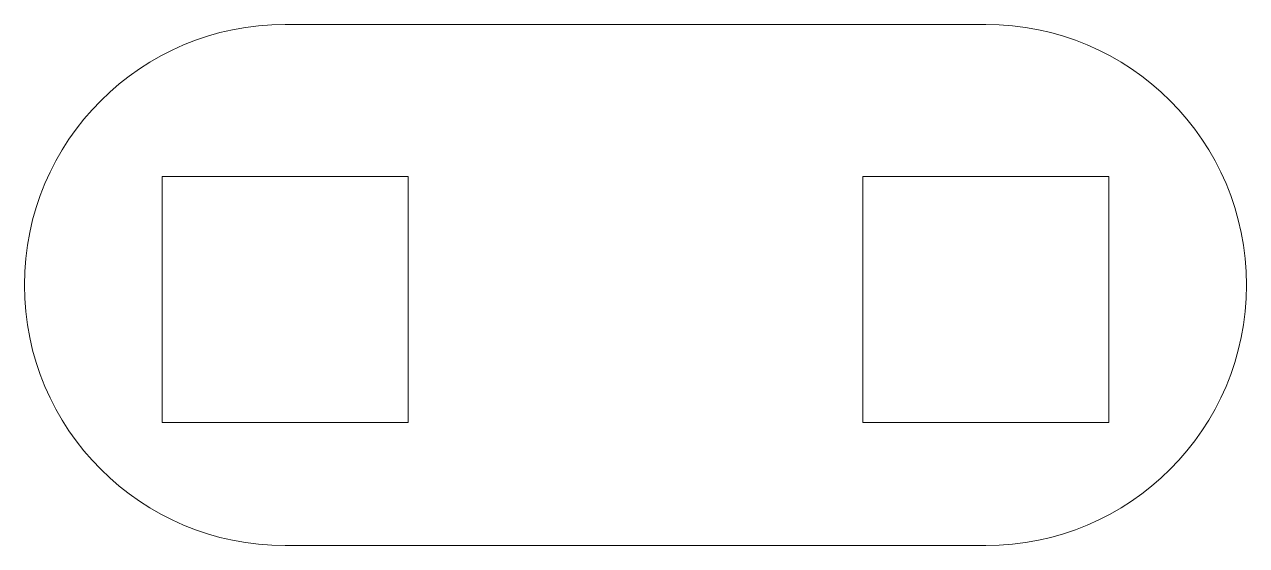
# Model space of a CAD drawing. Header units: inches. Extents: x 14.22 to 15.39, y 4.41 to 4.91.
import ezdxf

# ---------------------------------------------------------------- set-up
doc = ezdxf.new("R2010")
doc.units = ezdxf.units.IN
doc.header["$MEASUREMENT"] = 0

msp = doc.modelspace()

# ---------------------------------------------------------------- linework, layer by layer
at = {"color": 7, "linetype": 'Continuous', "lineweight": 15}
for p, q in [((15.1421, 4.9092), (14.47, 4.9092)), ((14.352, 4.7633), (14.352, 4.5273)), ((14.588, 4.7633), (14.352, 4.7633)), ((14.588, 4.5273), (14.588, 4.7633)), ((15.2601, 4.7633), (15.0241, 4.7633)), ((15.0241, 4.7633), (15.0241, 4.5273)), ((15.2601, 4.5273), (15.2601, 4.7633)), ((14.352, 4.5273), (14.588, 4.5273)), ((15.0241, 4.5273), (15.2601, 4.5273)), ((14.47, 4.4092), (15.1421, 4.4092))]:
    msp.add_line(p, q, dxfattribs=at)
for centre, start, end in [((14.47, 4.6592), 90, 270), ((15.1421, 4.6592), 270, 90)]:
    msp.add_arc(centre, 0.25, start, end, dxfattribs=at)

doc.saveas('drawing.dxf')
